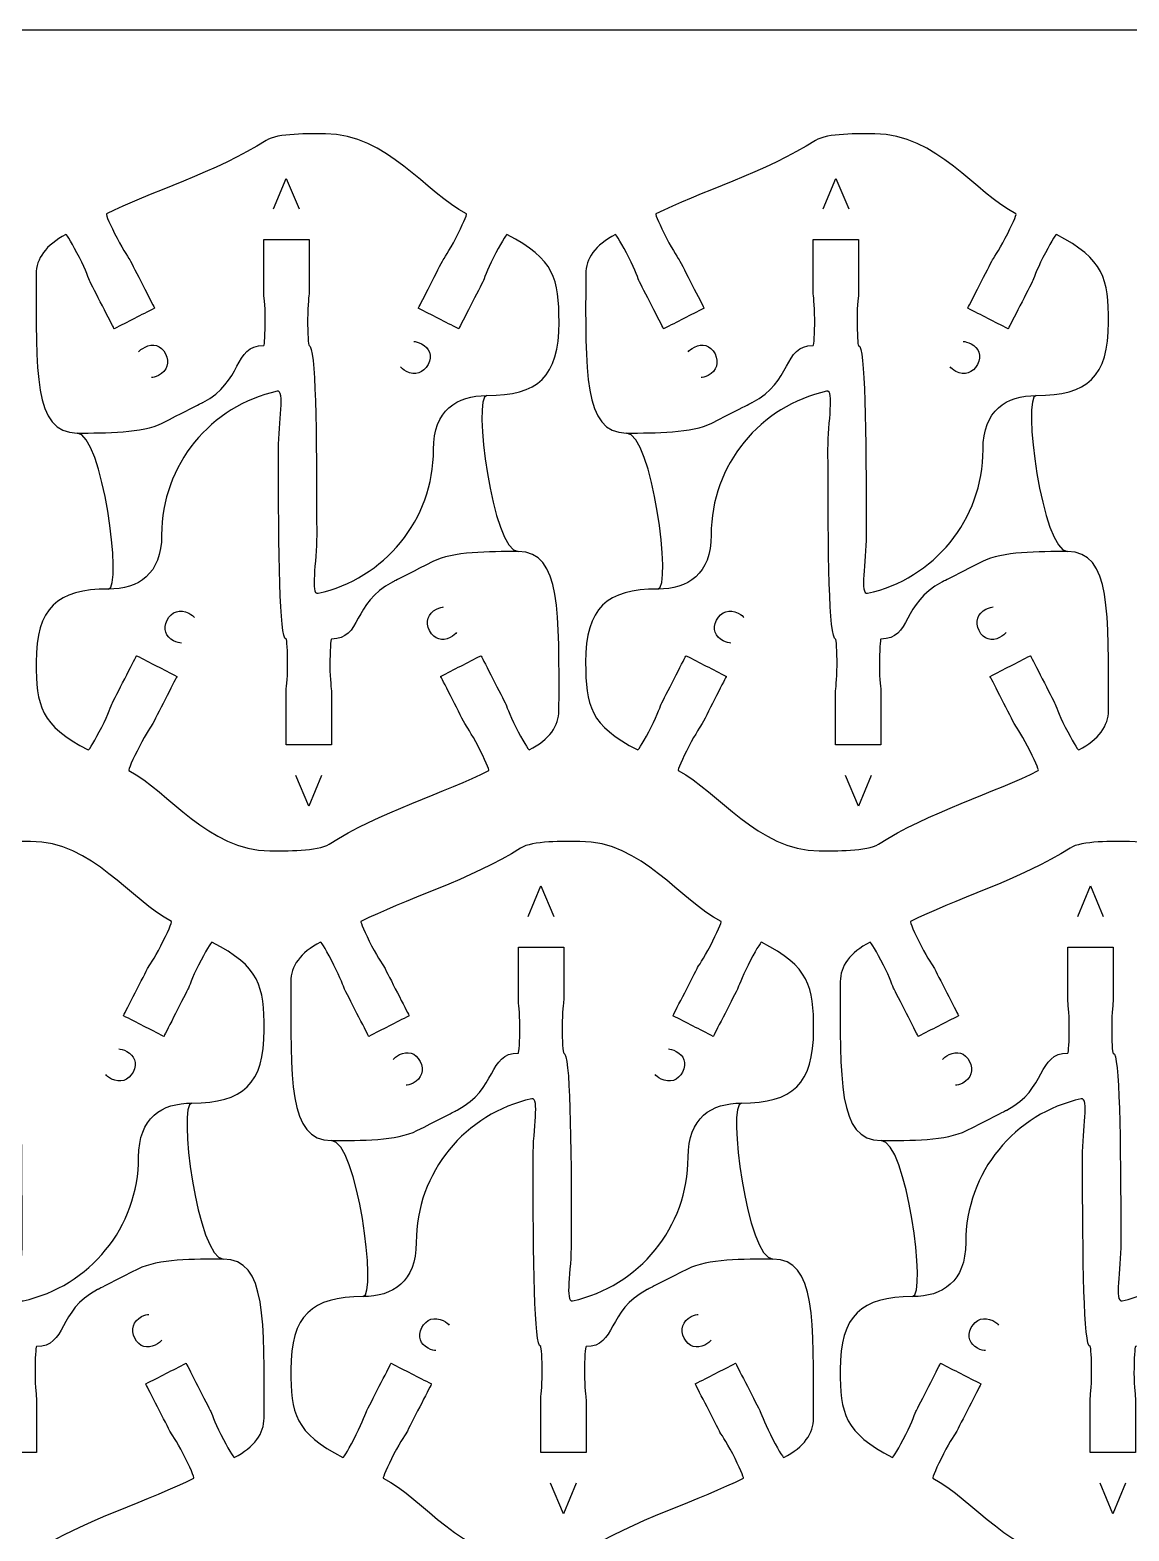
# Model space of a CAD drawing. Extents: x 0 to 300, y 0 to 300.
# Drawn here: x 150.5 to 223.2, y 200.8 to 300.1 of the extents above; entities that cross this region are included whole.
import ezdxf

# ---------------------------------------------------------------- set-up
doc = ezdxf.new("R2010")
doc.units = 0
doc.header["$MEASUREMENT"] = 0
doc.layers.add('DEFAULT', color=7, linetype='CONTINUOUS')

msp = doc.modelspace()

# ---------------------------------------------------------------- linework, layer by layer
at = {"layer": 'DEFAULT', "color": 250}
for points in [[(166.586, 288.269), (167.424, 290.29), (168.277, 288.269)], [(202.927, 288.269), (203.765, 290.29), (204.618, 288.269)], [(169.754, 250.787), (168.916, 248.766), (168.063, 250.787)], [(206.095, 250.787), (205.257, 248.766), (204.404, 250.787)], [(183.423, 241.474), (184.261, 243.496), (185.114, 241.474)], [(219.764, 241.474), (220.602, 243.496), (221.455, 241.474)], [(186.591, 203.992), (185.753, 201.971), (184.9, 203.992)], [(222.932, 203.992), (222.094, 201.971), (221.241, 203.992)]]:
    msp.add_lwpolyline(points, dxfattribs=at)
at = {"layer": 'DEFAULT', "color": 1}
for points, knots in [([(295, 0.1), (198.333, 0.1), (101.667, 0.1), (5, 0.1), (2.25, 0.1), (0, 2.35), (0, 5.1), (0, 101.767), (0, 198.433), (0, 295.1), (0, 297.85), (2.25, 300.1), (5, 300.1), (101.667, 300.1), (198.333, 300.1), (295, 300.1), (297.75, 300.1), (300, 297.85), (300, 295.1), (300, 198.433), (300, 101.767), (300, 5.1), (300, 2.35), (297.75, 0.1), (295, 0.1)], [0, 0, 0, 0, 822.047, 822.047, 822.047, 823.047, 823.047, 823.047, 1645.094, 1645.094, 1645.094, 1646.094, 1646.094, 1646.094, 2468.141, 2468.141, 2468.141, 2469.141, 2469.141, 2469.141, 3291.188, 3291.188, 3291.188, 3292.188, 3292.188, 3292.188, 3292.188]), ([(182.012, 286.569), (185.185, 284.946), (185.46, 283.631), (185.46, 280.776), (185.46, 277.156), (184.066, 275.928), (180.684, 275.928), (178.702, 275.928), (177.162, 274.956), (177.162, 272.352), (177.162, 267.696), (173.892, 263.805), (169.521, 262.845), (168.991, 262.746), (169.432, 264.852), (169.432, 266.697), (169.432, 273.629), (169.365, 279.235), (168.931, 279.235), (168.875, 279.235), (168.833, 280.018), (168.833, 280.985), (168.833, 281.955), (168.931, 282.562), (168.931, 282.738), (168.931, 283.905), (168.931, 285.071), (168.931, 286.238), (167.932, 286.238), (166.932, 286.238), (165.933, 286.238), (165.933, 285.071), (165.933, 283.905), (165.933, 282.738), (165.933, 282.562), (166.032, 281.955), (166.032, 280.985), (166.032, 280.018), (165.986, 279.235), (165.933, 279.235), (163.904, 279.235), (164.566, 276.834), (161.895, 275.468), (161.895, 275.468), (161.896, 275.465), (159.223, 274.105), (157.919, 273.442), (155.493, 273.446), (153.582, 273.446), (150.697, 273.446), (150.883, 277.491), (150.883, 283.962), (150.883, 284.969), (151.508, 285.882), (152.851, 286.569), (152.901, 286.595), (153.296, 285.916), (153.738, 285.056), (154.177, 284.194), (154.366, 283.608), (154.443, 283.454), (154.842, 282.675), (156.039, 280.335), (156.039, 280.335), (156.93, 280.791), (157.82, 281.246), (158.71, 281.702), (158.71, 281.702), (157.514, 284.038), (157.115, 284.82), (157.037, 284.975), (156.671, 285.469), (156.229, 286.329), (155.79, 287.194), (155.474, 287.909), (155.523, 287.935), (158.194, 289.302), (162.932, 290.758), (166.084, 292.794), (166.842, 293.283), (168.964, 293.236), (170.006, 293.236), (174.081, 293.236), (176.67, 289.302), (179.341, 287.936), (179.39, 287.909), (179.074, 287.194), (178.632, 286.33), (178.193, 285.469), (177.827, 284.975), (177.749, 284.82), (177.35, 284.038), (176.154, 281.702), (176.154, 281.702), (177.044, 281.247), (177.935, 280.791), (178.825, 280.336), (178.825, 280.336), (180.022, 282.675), (180.421, 283.454), (180.498, 283.608), (180.688, 284.195), (181.126, 285.056), (181.568, 285.917), (181.963, 286.596), (182.012, 286.569)], [1, 1, 1, 1, 2, 2, 2, 3, 3, 3, 4, 4, 4, 5, 5, 5, 6, 6, 6, 7, 7, 7, 8, 8, 8, 9, 9, 9, 18.92, 18.92, 18.92, 27.42, 27.42, 27.42, 37.34, 37.34, 37.34, 38.34, 38.34, 38.34, 39.34, 39.34, 39.34, 40.34, 40.34, 40.34, 41.34, 41.34, 41.34, 42.34, 42.34, 42.34, 43.34, 43.34, 43.34, 44.34, 44.34, 44.34, 45.34, 45.34, 45.34, 46.34, 46.34, 46.34, 47.34, 47.34, 47.34, 55.845472, 55.845472, 55.845472, 56.845472, 56.845472, 56.845472, 57.845472, 57.845472, 57.845472, 58.845472, 58.845472, 58.845472, 59.845472, 59.845472, 59.845472, 60.845472, 60.845472, 60.845472, 61.845472, 61.845472, 61.845472, 62.845472, 62.845472, 62.845472, 63.845472, 63.845472, 63.845472, 64.845472, 64.845472, 64.845472, 73.351835, 73.351835, 73.351835, 74.351835, 74.351835, 74.351835, 75.351835, 75.351835, 75.351835, 76.351835, 76.351835, 76.351835, 76.351835]), ([(218.353, 286.569), (221.526, 284.946), (221.801, 283.631), (221.801, 280.776), (221.801, 277.156), (220.407, 275.928), (217.024, 275.928), (215.043, 275.928), (213.503, 274.956), (213.503, 272.352), (213.503, 267.696), (210.232, 263.805), (205.861, 262.845), (205.332, 262.746), (205.773, 264.852), (205.773, 266.697), (205.773, 273.629), (205.706, 279.235), (205.272, 279.235), (205.216, 279.235), (205.174, 280.018), (205.174, 280.985), (205.174, 281.955), (205.272, 282.562), (205.272, 282.738), (205.272, 283.905), (205.272, 285.071), (205.272, 286.238), (204.273, 286.238), (203.273, 286.238), (202.274, 286.238), (202.274, 285.071), (202.274, 283.905), (202.274, 282.738), (202.274, 282.562), (202.372, 281.955), (202.372, 280.985), (202.372, 280.018), (202.327, 279.235), (202.274, 279.235), (200.245, 279.235), (200.907, 276.834), (198.235, 275.468), (198.235, 275.468), (198.237, 275.465), (195.564, 274.105), (194.26, 273.442), (191.834, 273.446), (189.923, 273.446), (187.038, 273.446), (187.224, 277.491), (187.224, 283.962), (187.224, 284.969), (187.849, 285.882), (189.192, 286.569), (189.242, 286.595), (189.637, 285.916), (190.079, 285.056), (190.517, 284.194), (190.707, 283.608), (190.784, 283.454), (191.183, 282.675), (192.38, 280.335), (192.38, 280.335), (193.271, 280.791), (194.161, 281.246), (195.052, 281.702), (195.052, 281.702), (193.855, 284.038), (193.456, 284.82), (193.378, 284.975), (193.012, 285.469), (192.57, 286.329), (192.131, 287.194), (191.815, 287.909), (191.864, 287.935), (194.535, 289.302), (199.273, 290.758), (202.425, 292.794), (203.182, 293.283), (205.304, 293.236), (206.347, 293.236), (210.422, 293.236), (213.011, 289.302), (215.682, 287.936), (215.731, 287.909), (215.415, 287.194), (214.973, 286.33), (214.534, 285.469), (214.168, 284.975), (214.09, 284.82), (213.691, 284.038), (212.494, 281.702), (212.494, 281.702), (213.385, 281.247), (214.275, 280.791), (215.166, 280.336), (215.166, 280.336), (216.363, 282.675), (216.762, 283.454), (216.839, 283.608), (217.029, 284.195), (217.467, 285.056), (217.909, 285.917), (218.304, 286.596), (218.353, 286.569)], [1, 1, 1, 1, 2, 2, 2, 3, 3, 3, 4, 4, 4, 5, 5, 5, 6, 6, 6, 7, 7, 7, 8, 8, 8, 9, 9, 9, 18.92, 18.92, 18.92, 27.42, 27.42, 27.42, 37.34, 37.34, 37.34, 38.34, 38.34, 38.34, 39.34, 39.34, 39.34, 40.34, 40.34, 40.34, 41.34, 41.34, 41.34, 42.34, 42.34, 42.34, 43.34, 43.34, 43.34, 44.34, 44.34, 44.34, 45.34, 45.34, 45.34, 46.34, 46.34, 46.34, 47.34, 47.34, 47.34, 55.846363, 55.846363, 55.846363, 56.846363, 56.846363, 56.846363, 57.846363, 57.846363, 57.846363, 58.846363, 58.846363, 58.846363, 59.846363, 59.846363, 59.846363, 60.846363, 60.846363, 60.846363, 61.846363, 61.846363, 61.846363, 62.846363, 62.846363, 62.846363, 63.846363, 63.846363, 63.846363, 64.846363, 64.846363, 64.846363, 73.352725, 73.352725, 73.352725, 74.352725, 74.352725, 74.352725, 75.352725, 75.352725, 75.352725, 76.352725, 76.352725, 76.352725, 76.352725]), ([(154.328, 252.487), (151.156, 254.11), (150.881, 255.425), (150.881, 258.28), (150.881, 261.9), (152.275, 263.127), (155.657, 263.127), (157.639, 263.127), (159.179, 264.1), (159.179, 266.704), (159.179, 271.36), (162.449, 275.251), (166.82, 276.211), (167.349, 276.31), (166.908, 274.204), (166.908, 272.359), (166.908, 265.427), (166.975, 259.821), (167.41, 259.821), (167.466, 259.821), (167.508, 259.038), (167.508, 258.071), (167.508, 257.101), (167.41, 256.494), (167.41, 256.318), (167.41, 255.151), (167.41, 253.985), (167.41, 252.818), (168.409, 252.818), (169.409, 252.818), (170.408, 252.818), (170.408, 253.985), (170.408, 255.151), (170.408, 256.318), (170.408, 256.494), (170.309, 257.101), (170.309, 258.071), (170.309, 259.038), (170.355, 259.821), (170.408, 259.821), (172.437, 259.821), (171.775, 262.222), (174.446, 263.588), (174.446, 263.588), (174.444, 263.591), (177.118, 264.951), (178.422, 265.614), (180.847, 265.61), (182.759, 265.61), (185.643, 265.61), (185.458, 261.566), (185.458, 255.094), (185.458, 254.087), (184.833, 253.173), (183.489, 252.487), (183.44, 252.461), (183.045, 253.14), (182.603, 254), (182.164, 254.862), (181.975, 255.448), (181.897, 255.602), (181.499, 256.381), (180.302, 258.721), (180.302, 258.721), (179.411, 258.265), (178.521, 257.809), (177.63, 257.354), (177.63, 257.354), (178.827, 255.018), (179.226, 254.236), (179.304, 254.081), (179.67, 253.587), (180.112, 252.727), (180.551, 251.861), (180.867, 251.147), (180.818, 251.121), (178.147, 249.754), (173.409, 248.298), (170.257, 246.262), (169.499, 245.773), (167.377, 245.82), (166.334, 245.82), (162.26, 245.82), (159.671, 249.754), (157, 251.12), (156.951, 251.147), (157.267, 251.861), (157.709, 252.725), (158.148, 253.587), (158.514, 254.081), (158.591, 254.236), (158.991, 255.018), (160.187, 257.354), (160.187, 257.354), (159.297, 257.809), (158.406, 258.265), (157.516, 258.72), (157.516, 258.72), (156.319, 256.381), (155.92, 255.602), (155.843, 255.447), (155.653, 254.861), (155.215, 254), (154.773, 253.139), (154.377, 252.46), (154.328, 252.487)], [1, 1, 1, 1, 2, 2, 2, 3, 3, 3, 4, 4, 4, 5, 5, 5, 6, 6, 6, 7, 7, 7, 8, 8, 8, 9, 9, 9, 18.92, 18.92, 18.92, 27.42, 27.42, 27.42, 37.34, 37.34, 37.34, 38.34, 38.34, 38.34, 39.34, 39.34, 39.34, 40.34, 40.34, 40.34, 41.34, 41.34, 41.34, 42.34, 42.34, 42.34, 43.34, 43.34, 43.34, 44.34, 44.34, 44.34, 45.34, 45.34, 45.34, 46.34, 46.34, 46.34, 47.34, 47.34, 47.34, 55.845472, 55.845472, 55.845472, 56.845472, 56.845472, 56.845472, 57.845472, 57.845472, 57.845472, 58.845472, 58.845472, 58.845472, 59.845472, 59.845472, 59.845472, 60.845472, 60.845472, 60.845472, 61.845472, 61.845472, 61.845472, 62.845472, 62.845472, 62.845472, 63.845472, 63.845472, 63.845472, 64.845472, 64.845472, 64.845472, 73.351835, 73.351835, 73.351835, 74.351835, 74.351835, 74.351835, 75.351835, 75.351835, 75.351835, 76.351835, 76.351835, 76.351835, 76.351835]), ([(190.669, 252.487), (187.496, 254.11), (187.222, 255.425), (187.222, 258.28), (187.222, 261.9), (188.616, 263.127), (191.998, 263.127), (193.98, 263.127), (195.52, 264.1), (195.52, 266.704), (195.52, 271.36), (198.79, 275.251), (203.161, 276.211), (203.69, 276.31), (203.249, 274.204), (203.249, 272.359), (203.249, 265.427), (203.317, 259.821), (203.751, 259.821), (203.807, 259.821), (203.849, 259.038), (203.849, 258.071), (203.849, 257.101), (203.751, 256.494), (203.751, 256.318), (203.751, 255.151), (203.751, 253.985), (203.751, 252.818), (204.75, 252.818), (205.75, 252.818), (206.749, 252.818), (206.749, 253.985), (206.749, 255.151), (206.749, 256.318), (206.749, 256.494), (206.65, 257.101), (206.65, 258.071), (206.65, 259.038), (206.696, 259.821), (206.749, 259.821), (208.778, 259.821), (208.116, 262.222), (210.787, 263.588), (210.787, 263.588), (210.785, 263.591), (213.459, 264.951), (214.763, 265.614), (217.188, 265.61), (219.1, 265.61), (221.984, 265.61), (221.799, 261.566), (221.799, 255.094), (221.799, 254.087), (221.174, 253.173), (219.83, 252.487), (219.781, 252.461), (219.385, 253.14), (218.944, 254), (218.505, 254.862), (218.316, 255.448), (218.238, 255.602), (217.84, 256.381), (216.643, 258.721), (216.643, 258.721), (215.752, 258.265), (214.862, 257.809), (213.971, 257.354), (213.971, 257.354), (215.168, 255.018), (215.567, 254.236), (215.645, 254.081), (216.011, 253.587), (216.453, 252.727), (216.892, 251.861), (217.208, 251.147), (217.159, 251.121), (214.487, 249.754), (209.75, 248.298), (206.598, 246.262), (205.84, 245.773), (203.718, 245.82), (202.675, 245.82), (198.601, 245.82), (196.012, 249.754), (193.34, 251.12), (193.291, 251.147), (193.608, 251.861), (194.05, 252.725), (194.488, 253.587), (194.855, 254.081), (194.932, 254.236), (195.332, 255.018), (196.528, 257.354), (196.528, 257.354), (195.638, 257.809), (194.747, 258.265), (193.857, 258.72), (193.857, 258.72), (192.66, 256.381), (192.261, 255.602), (192.183, 255.447), (191.994, 254.861), (191.556, 254), (191.114, 253.139), (190.718, 252.46), (190.669, 252.487)], [1, 1, 1, 1, 2, 2, 2, 3, 3, 3, 4, 4, 4, 5, 5, 5, 6, 6, 6, 7, 7, 7, 8, 8, 8, 9, 9, 9, 18.92, 18.92, 18.92, 27.42, 27.42, 27.42, 37.34, 37.34, 37.34, 38.34, 38.34, 38.34, 39.34, 39.34, 39.34, 40.34, 40.34, 40.34, 41.34, 41.34, 41.34, 42.34, 42.34, 42.34, 43.34, 43.34, 43.34, 44.34, 44.34, 44.34, 45.34, 45.34, 45.34, 46.34, 46.34, 46.34, 47.34, 47.34, 47.34, 55.845472, 55.845472, 55.845472, 56.845472, 56.845472, 56.845472, 57.845472, 57.845472, 57.845472, 58.845472, 58.845472, 58.845472, 59.845472, 59.845472, 59.845472, 60.845472, 60.845472, 60.845472, 61.845472, 61.845472, 61.845472, 62.845472, 62.845472, 62.845472, 63.845472, 63.845472, 63.845472, 64.845472, 64.845472, 64.845472, 73.351835, 73.351835, 73.351835, 74.351835, 74.351835, 74.351835, 75.351835, 75.351835, 75.351835, 76.351835, 76.351835, 76.351835, 76.351835]), ([(162.509, 239.774), (165.681, 238.151), (165.957, 236.836), (165.957, 233.982), (165.957, 230.362), (164.562, 229.134), (161.18, 229.134), (159.198, 229.134), (157.658, 228.161), (157.658, 225.558), (157.658, 220.901), (154.388, 217.01), (150.017, 216.05), (149.488, 215.952), (149.929, 218.058), (149.929, 219.903), (149.929, 226.835), (149.862, 232.44), (149.428, 232.44), (149.372, 232.44), (149.329, 233.224), (149.329, 234.19), (149.329, 235.16), (149.428, 235.767), (149.428, 235.944), (149.428, 237.11), (149.428, 238.277), (149.428, 239.443), (148.428, 239.443), (147.429, 239.443), (146.429, 239.443), (146.429, 238.277), (146.429, 237.11), (146.429, 235.944), (146.429, 235.767), (146.528, 235.16), (146.528, 234.19), (146.528, 233.224), (146.482, 232.44), (146.429, 232.44), (144.401, 232.44), (145.063, 230.04), (142.391, 228.674), (142.391, 228.674), (142.393, 228.67), (139.719, 227.31), (138.416, 226.647), (135.99, 226.651), (134.078, 226.651), (131.194, 226.651), (131.379, 230.696), (131.379, 237.167), (131.379, 238.175), (132.005, 239.088), (133.348, 239.774), (133.397, 239.801), (133.793, 239.122), (134.235, 238.261), (134.673, 237.4), (134.862, 236.814), (134.94, 236.659), (135.339, 235.88), (136.536, 233.541), (136.536, 233.541), (137.426, 233.996), (138.317, 234.452), (139.207, 234.907), (139.207, 234.907), (138.011, 237.244), (137.611, 238.025), (137.534, 238.18), (137.167, 238.674), (136.725, 239.535), (136.286, 240.4), (135.971, 241.114), (136.02, 241.141), (138.691, 242.507), (143.428, 243.964), (146.581, 245.999), (147.338, 246.488), (149.46, 246.441), (150.503, 246.441), (154.577, 246.441), (157.166, 242.508), (159.838, 241.141), (159.887, 241.115), (159.571, 240.4), (159.128, 239.536), (158.69, 238.675), (158.323, 238.181), (158.246, 238.026), (157.847, 237.244), (156.65, 234.908), (156.65, 234.908), (157.541, 234.452), (158.431, 233.997), (159.322, 233.541), (159.322, 233.541), (160.519, 235.88), (160.917, 236.659), (160.995, 236.814), (161.184, 237.4), (161.622, 238.261), (162.064, 239.122), (162.46, 239.801), (162.509, 239.774)], [1, 1, 1, 1, 2, 2, 2, 3, 3, 3, 4, 4, 4, 5, 5, 5, 6, 6, 6, 7, 7, 7, 8, 8, 8, 9, 9, 9, 18.92, 18.92, 18.92, 27.42, 27.42, 27.42, 37.34, 37.34, 37.34, 38.34, 38.34, 38.34, 39.34, 39.34, 39.34, 40.34, 40.34, 40.34, 41.34, 41.34, 41.34, 42.34, 42.34, 42.34, 43.34, 43.34, 43.34, 44.34, 44.34, 44.34, 45.34, 45.34, 45.34, 46.34, 46.34, 46.34, 47.34, 47.34, 47.34, 55.846363, 55.846363, 55.846363, 56.846363, 56.846363, 56.846363, 57.846363, 57.846363, 57.846363, 58.846363, 58.846363, 58.846363, 59.846363, 59.846363, 59.846363, 60.846363, 60.846363, 60.846363, 61.846363, 61.846363, 61.846363, 62.846363, 62.846363, 62.846363, 63.846363, 63.846363, 63.846363, 64.846363, 64.846363, 64.846363, 73.352725, 73.352725, 73.352725, 74.352725, 74.352725, 74.352725, 75.352725, 75.352725, 75.352725, 76.352725, 76.352725, 76.352725, 76.352725]), ([(198.85, 239.774), (202.023, 238.151), (202.298, 236.836), (202.298, 233.982), (202.298, 230.362), (200.903, 229.134), (197.521, 229.134), (195.54, 229.134), (193.999, 228.161), (193.999, 225.558), (193.999, 220.901), (190.729, 217.01), (186.358, 216.05), (185.829, 215.952), (186.27, 218.058), (186.27, 219.903), (186.27, 226.835), (186.203, 232.44), (185.769, 232.44), (185.712, 232.44), (185.67, 233.224), (185.67, 234.19), (185.67, 235.16), (185.769, 235.767), (185.769, 235.944), (185.769, 237.11), (185.769, 238.277), (185.769, 239.443), (184.769, 239.443), (183.77, 239.443), (182.77, 239.443), (182.77, 238.277), (182.77, 237.11), (182.77, 235.944), (182.77, 235.767), (182.869, 235.16), (182.869, 234.19), (182.869, 233.224), (182.823, 232.44), (182.77, 232.44), (180.742, 232.44), (181.404, 230.04), (178.732, 228.674), (178.732, 228.674), (178.734, 228.67), (176.06, 227.31), (174.757, 226.647), (172.331, 226.651), (170.419, 226.651), (167.535, 226.651), (167.72, 230.696), (167.72, 237.167), (167.72, 238.175), (168.345, 239.088), (169.689, 239.774), (169.738, 239.801), (170.134, 239.122), (170.575, 238.261), (171.014, 237.4), (171.203, 236.814), (171.281, 236.659), (171.68, 235.88), (172.877, 233.541), (172.877, 233.541), (173.767, 233.996), (174.658, 234.452), (175.548, 234.907), (175.548, 234.907), (174.352, 237.244), (173.952, 238.025), (173.875, 238.18), (173.508, 238.674), (173.066, 239.535), (172.627, 240.4), (172.311, 241.114), (172.36, 241.141), (175.032, 242.507), (179.769, 243.964), (182.922, 245.999), (183.679, 246.488), (185.801, 246.441), (186.844, 246.441), (190.918, 246.441), (193.507, 242.508), (196.179, 241.141), (196.228, 241.115), (195.912, 240.4), (195.469, 239.536), (195.031, 238.675), (194.664, 238.181), (194.587, 238.026), (194.188, 237.244), (192.991, 234.908), (192.991, 234.908), (193.881, 234.452), (194.772, 233.997), (195.662, 233.541), (195.662, 233.541), (196.859, 235.88), (197.258, 236.659), (197.336, 236.814), (197.525, 237.4), (197.963, 238.261), (198.405, 239.122), (198.801, 239.801), (198.85, 239.774)], [1, 1, 1, 1, 2, 2, 2, 3, 3, 3, 4, 4, 4, 5, 5, 5, 6, 6, 6, 7, 7, 7, 8, 8, 8, 9, 9, 9, 18.92, 18.92, 18.92, 27.42, 27.42, 27.42, 37.34, 37.34, 37.34, 38.34, 38.34, 38.34, 39.34, 39.34, 39.34, 40.34, 40.34, 40.34, 41.34, 41.34, 41.34, 42.34, 42.34, 42.34, 43.34, 43.34, 43.34, 44.34, 44.34, 44.34, 45.34, 45.34, 45.34, 46.34, 46.34, 46.34, 47.34, 47.34, 47.34, 55.846363, 55.846363, 55.846363, 56.846363, 56.846363, 56.846363, 57.846363, 57.846363, 57.846363, 58.846363, 58.846363, 58.846363, 59.846363, 59.846363, 59.846363, 60.846363, 60.846363, 60.846363, 61.846363, 61.846363, 61.846363, 62.846363, 62.846363, 62.846363, 63.846363, 63.846363, 63.846363, 64.846363, 64.846363, 64.846363, 73.352725, 73.352725, 73.352725, 74.352725, 74.352725, 74.352725, 75.352725, 75.352725, 75.352725, 76.352725, 76.352725, 76.352725, 76.352725]), ([(235.191, 239.774), (238.363, 238.151), (238.638, 236.836), (238.638, 233.982), (238.638, 230.362), (237.244, 229.134), (233.862, 229.134), (231.88, 229.134), (230.34, 228.161), (230.34, 225.558), (230.34, 220.901), (227.07, 217.01), (222.699, 216.05), (222.17, 215.952), (222.611, 218.058), (222.611, 219.903), (222.611, 226.835), (222.544, 232.44), (222.11, 232.44), (222.053, 232.44), (222.011, 233.224), (222.011, 234.19), (222.011, 235.16), (222.11, 235.767), (222.11, 235.944), (222.11, 237.11), (222.11, 238.277), (222.11, 239.443), (221.11, 239.443), (220.111, 239.443), (219.111, 239.443), (219.111, 238.277), (219.111, 237.11), (219.111, 235.944), (219.111, 235.767), (219.21, 235.16), (219.21, 234.19), (219.21, 233.224), (219.164, 232.44), (219.111, 232.44), (217.083, 232.44), (217.744, 230.04), (215.073, 228.674), (215.073, 228.674), (215.075, 228.67), (212.401, 227.31), (211.097, 226.647), (208.672, 226.651), (206.76, 226.651), (203.876, 226.651), (204.061, 230.696), (204.061, 237.167), (204.061, 238.175), (204.686, 239.088), (206.03, 239.774), (206.079, 239.801), (206.475, 239.122), (206.916, 238.261), (207.355, 237.4), (207.544, 236.814), (207.621, 236.659), (208.02, 235.88), (209.217, 233.541), (209.217, 233.541), (210.108, 233.996), (210.998, 234.452), (211.889, 234.907), (211.889, 234.907), (210.692, 237.244), (210.293, 238.025), (210.215, 238.18), (209.849, 238.674), (209.407, 239.535), (208.968, 240.4), (208.652, 241.114), (208.701, 241.141), (211.373, 242.507), (216.11, 243.964), (219.262, 245.999), (220.02, 246.488), (222.142, 246.441), (223.185, 246.441), (227.259, 246.441), (229.848, 242.508), (232.519, 241.141), (232.569, 241.115), (232.252, 240.4), (231.81, 239.536), (231.372, 238.675), (231.005, 238.181), (230.928, 238.026), (230.528, 237.244), (229.332, 234.908), (229.332, 234.908), (230.222, 234.452), (231.113, 233.997), (232.003, 233.541), (232.003, 233.541), (233.2, 235.88), (233.599, 236.659), (233.677, 236.814), (233.866, 237.4), (234.304, 238.261), (234.746, 239.122), (235.142, 239.801), (235.191, 239.774)], [1, 1, 1, 1, 2, 2, 2, 3, 3, 3, 4, 4, 4, 5, 5, 5, 6, 6, 6, 7, 7, 7, 8, 8, 8, 9, 9, 9, 18.92, 18.92, 18.92, 27.42, 27.42, 27.42, 37.34, 37.34, 37.34, 38.34, 38.34, 38.34, 39.34, 39.34, 39.34, 40.34, 40.34, 40.34, 41.34, 41.34, 41.34, 42.34, 42.34, 42.34, 43.34, 43.34, 43.34, 44.34, 44.34, 44.34, 45.34, 45.34, 45.34, 46.34, 46.34, 46.34, 47.34, 47.34, 47.34, 55.845472, 55.845472, 55.845472, 56.845472, 56.845472, 56.845472, 57.845472, 57.845472, 57.845472, 58.845472, 58.845472, 58.845472, 59.845472, 59.845472, 59.845472, 60.845472, 60.845472, 60.845472, 61.845472, 61.845472, 61.845472, 62.845472, 62.845472, 62.845472, 63.845472, 63.845472, 63.845472, 64.845472, 64.845472, 64.845472, 73.351835, 73.351835, 73.351835, 74.351835, 74.351835, 74.351835, 75.351835, 75.351835, 75.351835, 76.351835, 76.351835, 76.351835, 76.351835]), ([(134.825, 205.693), (131.652, 207.316), (131.377, 208.631), (131.377, 211.485), (131.377, 215.105), (132.771, 216.333), (136.154, 216.333), (138.135, 216.333), (139.676, 217.306), (139.676, 219.909), (139.676, 224.566), (142.946, 228.457), (147.317, 229.416), (147.846, 229.515), (147.405, 227.409), (147.405, 225.564), (147.405, 218.632), (147.472, 213.026), (147.906, 213.026), (147.962, 213.026), (148.005, 212.243), (148.005, 211.277), (148.005, 210.306), (147.906, 209.7), (147.906, 209.523), (147.906, 208.357), (147.906, 207.19), (147.906, 206.024), (148.906, 206.024), (149.905, 206.024), (150.905, 206.024), (150.905, 207.19), (150.905, 208.357), (150.905, 209.523), (150.905, 209.7), (150.806, 210.306), (150.806, 211.277), (150.806, 212.243), (150.852, 213.026), (150.905, 213.026), (152.933, 213.026), (152.271, 215.427), (154.943, 216.793), (154.943, 216.793), (154.941, 216.797), (157.615, 218.157), (158.918, 218.82), (161.344, 218.816), (163.256, 218.816), (166.14, 218.816), (165.954, 214.771), (165.954, 208.3), (165.954, 207.292), (165.329, 206.379), (163.986, 205.693), (163.937, 205.666), (163.541, 206.345), (163.099, 207.206), (162.661, 208.067), (162.471, 208.653), (162.394, 208.808), (161.995, 209.586), (160.798, 211.926), (160.798, 211.926), (159.908, 211.471), (159.017, 211.015), (158.127, 210.559), (158.127, 210.559), (159.323, 208.224), (159.723, 207.442), (159.8, 207.287), (160.167, 206.792), (160.609, 205.932), (161.048, 205.067), (161.363, 204.353), (161.314, 204.326), (158.643, 202.96), (153.906, 201.503), (150.753, 199.468), (149.996, 198.979), (147.874, 199.026), (146.831, 199.026), (142.756, 199.026), (140.168, 202.959), (137.496, 204.326), (137.447, 204.352), (137.763, 205.067), (138.206, 205.931), (138.644, 206.792), (139.011, 207.286), (139.088, 207.441), (139.488, 208.223), (140.684, 210.559), (140.684, 210.559), (139.793, 211.015), (138.903, 211.47), (138.012, 211.926), (138.012, 211.926), (136.815, 209.586), (136.417, 208.808), (136.339, 208.653), (136.15, 208.067), (135.711, 207.206), (135.269, 206.345), (134.874, 205.666), (134.825, 205.693)], [1, 1, 1, 1, 2, 2, 2, 3, 3, 3, 4, 4, 4, 5, 5, 5, 6, 6, 6, 7, 7, 7, 8, 8, 8, 9, 9, 9, 18.92, 18.92, 18.92, 27.42, 27.42, 27.42, 37.34, 37.34, 37.34, 38.34, 38.34, 38.34, 39.34, 39.34, 39.34, 40.34, 40.34, 40.34, 41.34, 41.34, 41.34, 42.34, 42.34, 42.34, 43.34, 43.34, 43.34, 44.34, 44.34, 44.34, 45.34, 45.34, 45.34, 46.34, 46.34, 46.34, 47.34, 47.34, 47.34, 55.845472, 55.845472, 55.845472, 56.845472, 56.845472, 56.845472, 57.845472, 57.845472, 57.845472, 58.845472, 58.845472, 58.845472, 59.845472, 59.845472, 59.845472, 60.845472, 60.845472, 60.845472, 61.845472, 61.845472, 61.845472, 62.845472, 62.845472, 62.845472, 63.845472, 63.845472, 63.845472, 64.845472, 64.845472, 64.845472, 73.351835, 73.351835, 73.351835, 74.351835, 74.351835, 74.351835, 75.351835, 75.351835, 75.351835, 76.351835, 76.351835, 76.351835, 76.351835]), ([(171.166, 205.693), (167.993, 207.316), (167.718, 208.631), (167.718, 211.485), (167.718, 215.105), (169.112, 216.333), (172.495, 216.333), (174.476, 216.333), (176.016, 217.306), (176.016, 219.909), (176.016, 224.566), (179.287, 228.457), (183.658, 229.416), (184.187, 229.515), (183.746, 227.409), (183.746, 225.564), (183.746, 218.632), (183.813, 213.026), (184.247, 213.026), (184.303, 213.026), (184.346, 212.243), (184.346, 211.277), (184.346, 210.306), (184.247, 209.7), (184.247, 209.523), (184.247, 208.357), (184.247, 207.19), (184.247, 206.024), (185.247, 206.024), (186.246, 206.024), (187.246, 206.024), (187.246, 207.19), (187.246, 208.357), (187.246, 209.523), (187.246, 209.7), (187.147, 210.306), (187.147, 211.277), (187.147, 212.243), (187.192, 213.026), (187.246, 213.026), (189.274, 213.026), (188.612, 215.427), (191.284, 216.793), (191.284, 216.793), (191.282, 216.797), (193.956, 218.157), (195.259, 218.82), (197.685, 218.816), (199.596, 218.816), (202.481, 218.816), (202.295, 214.771), (202.295, 208.3), (202.295, 207.292), (201.67, 206.379), (200.327, 205.693), (200.277, 205.666), (199.882, 206.345), (199.44, 207.206), (199.002, 208.067), (198.812, 208.653), (198.735, 208.808), (198.336, 209.586), (197.139, 211.926), (197.139, 211.926), (196.249, 211.471), (195.358, 211.015), (194.468, 210.559), (194.468, 210.559), (195.664, 208.224), (196.063, 207.442), (196.141, 207.287), (196.508, 206.792), (196.949, 205.932), (197.388, 205.067), (197.704, 204.353), (197.655, 204.326), (194.984, 202.96), (190.246, 201.503), (187.094, 199.468), (186.337, 198.979), (184.215, 199.026), (183.172, 199.026), (179.097, 199.026), (176.509, 202.959), (173.837, 204.326), (173.788, 204.352), (174.104, 205.067), (174.546, 205.931), (174.985, 206.792), (175.351, 207.286), (175.429, 207.441), (175.828, 208.223), (177.025, 210.559), (177.025, 210.559), (176.134, 211.015), (175.244, 211.47), (174.353, 211.926), (174.353, 211.926), (173.156, 209.586), (172.758, 208.808), (172.68, 208.653), (172.49, 208.067), (172.052, 207.206), (171.61, 206.345), (171.215, 205.666), (171.166, 205.693)], [1, 1, 1, 1, 2, 2, 2, 3, 3, 3, 4, 4, 4, 5, 5, 5, 6, 6, 6, 7, 7, 7, 8, 8, 8, 9, 9, 9, 18.92, 18.92, 18.92, 27.42, 27.42, 27.42, 37.34, 37.34, 37.34, 38.34, 38.34, 38.34, 39.34, 39.34, 39.34, 40.34, 40.34, 40.34, 41.34, 41.34, 41.34, 42.34, 42.34, 42.34, 43.34, 43.34, 43.34, 44.34, 44.34, 44.34, 45.34, 45.34, 45.34, 46.34, 46.34, 46.34, 47.34, 47.34, 47.34, 55.845472, 55.845472, 55.845472, 56.845472, 56.845472, 56.845472, 57.845472, 57.845472, 57.845472, 58.845472, 58.845472, 58.845472, 59.845472, 59.845472, 59.845472, 60.845472, 60.845472, 60.845472, 61.845472, 61.845472, 61.845472, 62.845472, 62.845472, 62.845472, 63.845472, 63.845472, 63.845472, 64.845472, 64.845472, 64.845472, 73.351835, 73.351835, 73.351835, 74.351835, 74.351835, 74.351835, 75.351835, 75.351835, 75.351835, 76.351835, 76.351835, 76.351835, 76.351835]), ([(207.507, 205.693), (204.334, 207.316), (204.059, 208.631), (204.059, 211.485), (204.059, 215.105), (205.453, 216.333), (208.836, 216.333), (210.817, 216.333), (212.357, 217.306), (212.357, 219.909), (212.357, 224.566), (215.628, 228.457), (219.999, 229.416), (220.528, 229.515), (220.087, 227.409), (220.087, 225.564), (220.087, 218.632), (220.154, 213.026), (220.588, 213.026), (220.644, 213.026), (220.686, 212.243), (220.686, 211.277), (220.686, 210.306), (220.588, 209.7), (220.588, 209.523), (220.588, 208.357), (220.588, 207.19), (220.588, 206.024), (221.588, 206.024), (222.587, 206.024), (223.587, 206.024), (223.587, 207.19), (223.587, 208.357), (223.587, 209.523), (223.587, 209.7), (223.487, 210.306), (223.487, 211.277), (223.487, 212.243), (223.533, 213.026), (223.587, 213.026), (225.615, 213.026), (224.953, 215.427), (227.624, 216.793), (227.624, 216.793), (227.623, 216.797), (230.296, 218.157), (231.6, 218.82), (234.026, 218.816), (235.937, 218.816), (238.822, 218.816), (238.636, 214.771), (238.636, 208.3), (238.636, 207.292), (238.011, 206.379), (236.668, 205.693), (236.619, 205.666), (236.223, 206.345), (235.781, 207.206), (235.343, 208.067), (235.153, 208.653), (235.076, 208.808), (234.677, 209.586), (233.48, 211.926), (233.48, 211.926), (232.589, 211.471), (231.699, 211.015), (230.809, 210.559), (230.809, 210.559), (232.005, 208.224), (232.404, 207.442), (232.482, 207.287), (232.848, 206.792), (233.29, 205.932), (233.729, 205.067), (234.045, 204.353), (233.996, 204.326), (231.325, 202.96), (226.587, 201.503), (223.435, 199.468), (222.677, 198.979), (220.556, 199.026), (219.513, 199.026), (215.438, 199.026), (212.849, 202.959), (210.178, 204.326), (210.129, 204.352), (210.445, 205.067), (210.887, 205.931), (211.326, 206.792), (211.692, 207.286), (211.77, 207.441), (212.169, 208.223), (213.366, 210.559), (213.366, 210.559), (212.475, 211.015), (211.585, 211.47), (210.694, 211.926), (210.694, 211.926), (209.497, 209.586), (209.098, 208.808), (209.021, 208.653), (208.831, 208.067), (208.393, 207.206), (207.951, 206.345), (207.556, 205.666), (207.507, 205.693)], [1, 1, 1, 1, 2, 2, 2, 3, 3, 3, 4, 4, 4, 5, 5, 5, 6, 6, 6, 7, 7, 7, 8, 8, 8, 9, 9, 9, 18.92, 18.92, 18.92, 27.42, 27.42, 27.42, 37.34, 37.34, 37.34, 38.34, 38.34, 38.34, 39.34, 39.34, 39.34, 40.34, 40.34, 40.34, 41.34, 41.34, 41.34, 42.34, 42.34, 42.34, 43.34, 43.34, 43.34, 44.34, 44.34, 44.34, 45.34, 45.34, 45.34, 46.34, 46.34, 46.34, 47.34, 47.34, 47.34, 55.845472, 55.845472, 55.845472, 56.845472, 56.845472, 56.845472, 57.845472, 57.845472, 57.845472, 58.845472, 58.845472, 58.845472, 59.845472, 59.845472, 59.845472, 60.845472, 60.845472, 60.845472, 61.845472, 61.845472, 61.845472, 62.845472, 62.845472, 62.845472, 63.845472, 63.845472, 63.845472, 64.845472, 64.845472, 64.845472, 73.351835, 73.351835, 73.351835, 74.351835, 74.351835, 74.351835, 75.351835, 75.351835, 75.351835, 76.351835, 76.351835, 76.351835, 76.351835])]:
    msp.add_open_spline(points, degree=3, knots=knots, dxfattribs=at)
at = {"layer": 'DEFAULT', "color": 250}
for points in [[(157.651, 278.806), (157.715, 278.892), (157.864, 279.022), (158.082, 279.135), (158.589, 279.395), (159.135, 279.27), (159.437, 278.68), (159.726, 278.117), (159.54, 277.54), (158.982, 277.254), (158.758, 277.139), (158.592, 277.115), (158.514, 277.115)], [(175.855, 279.504), (175.962, 279.503), (176.155, 279.458), (176.373, 279.346), (176.88, 279.086), (177.098, 278.57), (176.796, 277.98), (176.507, 277.417), (175.93, 277.231), (175.372, 277.517), (175.148, 277.632), (175.031, 277.752), (174.986, 277.816)], [(193.992, 278.806), (194.056, 278.892), (194.205, 279.022), (194.423, 279.135), (194.93, 279.395), (195.476, 279.27), (195.778, 278.68), (196.067, 278.117), (195.881, 277.54), (195.323, 277.254), (195.099, 277.139), (194.933, 277.115), (194.855, 277.115)], [(212.196, 279.504), (212.303, 279.503), (212.496, 279.458), (212.714, 279.346), (213.221, 279.086), (213.438, 278.57), (213.137, 277.98), (212.848, 277.417), (212.271, 277.231), (211.713, 277.517), (211.489, 277.632), (211.372, 277.752), (211.327, 277.816)], [(160.485, 259.552), (160.378, 259.553), (160.185, 259.598), (159.966, 259.71), (159.459, 259.97), (159.242, 260.486), (159.544, 261.076), (159.832, 261.639), (160.41, 261.825), (160.967, 261.539), (161.191, 261.424), (161.308, 261.303), (161.353, 261.24)], [(178.688, 260.25), (178.625, 260.164), (178.476, 260.033), (178.257, 259.921), (177.75, 259.662), (177.204, 259.786), (176.902, 260.376), (176.613, 260.939), (176.8, 261.516), (177.357, 261.802), (177.581, 261.917), (177.747, 261.941), (177.825, 261.941)], [(196.826, 259.552), (196.718, 259.553), (196.526, 259.598), (196.307, 259.71), (195.8, 259.97), (195.583, 260.486), (195.885, 261.076), (196.173, 261.639), (196.75, 261.825), (197.308, 261.539), (197.532, 261.424), (197.649, 261.303), (197.694, 261.24)], [(215.029, 260.25), (214.966, 260.164), (214.817, 260.033), (214.598, 259.921), (214.091, 259.662), (213.545, 259.786), (213.243, 260.376), (212.954, 260.939), (213.141, 261.516), (213.698, 261.802), (213.922, 261.917), (214.088, 261.941), (214.166, 261.941)], [(156.351, 232.709), (156.459, 232.708), (156.651, 232.663), (156.87, 232.551), (157.377, 232.291), (157.594, 231.775), (157.292, 231.186), (157.004, 230.623), (156.426, 230.437), (155.869, 230.723), (155.645, 230.838), (155.528, 230.958), (155.483, 231.021)], [(174.489, 232.011), (174.552, 232.098), (174.701, 232.228), (174.92, 232.34), (175.427, 232.6), (175.973, 232.475), (176.275, 231.886), (176.563, 231.323), (176.377, 230.746), (175.819, 230.46), (175.595, 230.345), (175.43, 230.32), (175.352, 230.321)], [(192.692, 232.709), (192.799, 232.708), (192.992, 232.663), (193.211, 232.551), (193.718, 232.291), (193.935, 231.775), (193.633, 231.186), (193.344, 230.623), (192.767, 230.437), (192.21, 230.723), (191.986, 230.838), (191.869, 230.958), (191.824, 231.021)], [(210.83, 232.011), (210.893, 232.098), (211.042, 232.228), (211.261, 232.34), (211.768, 232.6), (212.313, 232.475), (212.616, 231.886), (212.904, 231.323), (212.718, 230.746), (212.161, 230.46), (211.936, 230.345), (211.77, 230.32), (211.693, 230.321)], [(159.185, 213.456), (159.121, 213.369), (158.972, 213.239), (158.754, 213.127), (158.247, 212.867), (157.701, 212.992), (157.399, 213.581), (157.11, 214.144), (157.296, 214.721), (157.854, 215.007), (158.078, 215.122), (158.244, 215.146), (158.322, 215.146)], [(177.322, 212.758), (177.215, 212.759), (177.022, 212.804), (176.804, 212.916), (176.297, 213.175), (176.079, 213.692), (176.381, 214.281), (176.67, 214.844), (177.247, 215.03), (177.805, 214.744), (178.029, 214.629), (178.146, 214.509), (178.191, 214.445)], [(195.525, 213.456), (195.462, 213.369), (195.313, 213.239), (195.094, 213.127), (194.587, 212.867), (194.042, 212.992), (193.739, 213.581), (193.451, 214.144), (193.637, 214.721), (194.195, 215.007), (194.419, 215.122), (194.585, 215.146), (194.663, 215.146)], [(213.663, 212.758), (213.556, 212.759), (213.363, 212.804), (213.144, 212.916), (212.637, 213.175), (212.42, 213.692), (212.722, 214.281), (213.011, 214.844), (213.588, 215.03), (214.146, 214.744), (214.37, 214.629), (214.486, 214.509), (214.532, 214.445)]]:
    msp.add_open_spline(points, degree=3, knots=[0, 0, 0, 0, 1, 1, 1, 2, 2, 2, 3, 3, 3, 4, 4, 4, 4], dxfattribs=at)
at = {"layer": 'DEFAULT', "color": 1}
for points in [[(180.684, 275.928), (179.708, 275.928), (181.078, 265.61), (182.759, 265.61)], [(217.024, 275.928), (216.049, 275.928), (217.419, 265.61), (219.1, 265.61)], [(155.657, 263.128), (156.632, 263.128), (155.263, 273.446), (153.582, 273.446)], [(191.998, 263.128), (192.973, 263.128), (191.604, 273.446), (189.923, 273.446)], [(161.18, 229.134), (160.205, 229.134), (161.574, 218.816), (163.255, 218.816)], [(197.521, 229.134), (196.546, 229.134), (197.915, 218.816), (199.596, 218.816)], [(172.495, 216.333), (173.47, 216.333), (172.1, 226.651), (170.419, 226.651)], [(208.836, 216.333), (209.811, 216.333), (208.441, 226.651), (206.76, 226.651)]]:
    msp.add_open_spline(points, degree=3, dxfattribs=at)

doc.saveas('drawing.dxf')
